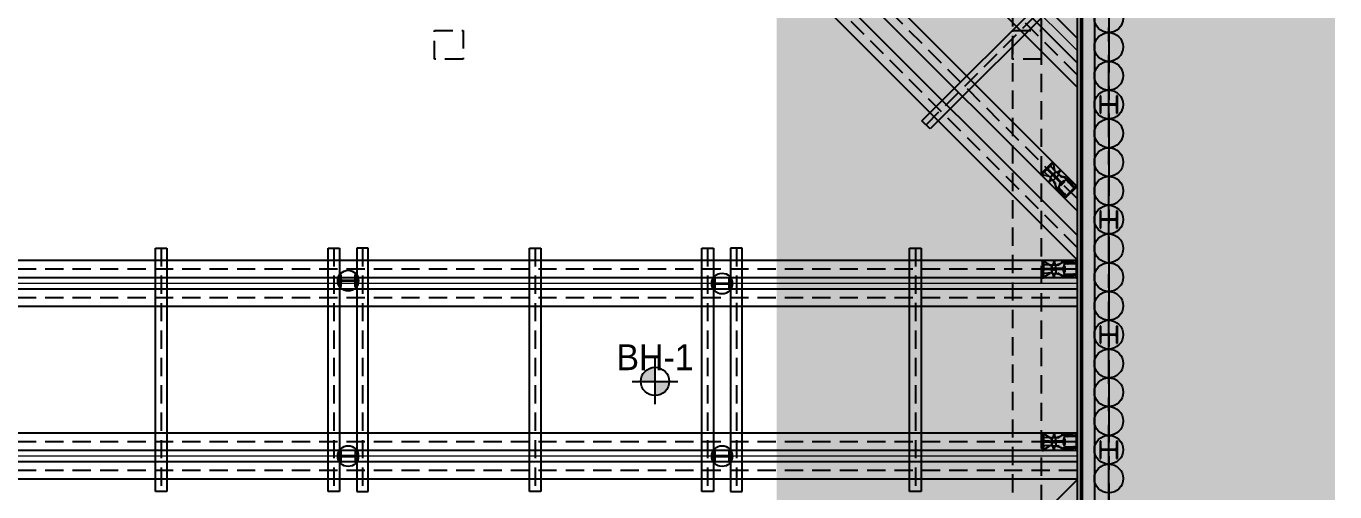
# Model space of a CAD drawing. Header units: millimetres. Extents: x 1073475 to 2890243, y -1340830 to -367733.
# Drawn here: x 2309744 to 2313729, y -379747 to -378330 of the extents above; entities that cross this region are included whole.
import ezdxf
from ezdxf.enums import TextEntityAlignment as Align

# ---------------------------------------------------------------- set-up
doc = ezdxf.new("R2010")
doc.units = ezdxf.units.MM
doc.header["$LTSCALE"] = 50
for name, pattern in [('CENTER2', [28.575, 19.05, -3.175, 3.175, -3.175]), ('DASHED2', [9.525, 6.35, -3.175]), ('HIDDEN', [9.525, 6.35, -3.175]), ('PHANTOM', [63.5, 31.75, -6.35, 6.35, -6.35, 6.35, -6.35])]:
    doc.linetypes.add(name, pattern=pattern)
doc.layers.add('_0', color=7, linetype='Continuous', lineweight=0)
for name, color, linetype in [('CEN', 1, 'CENTER2'), ('CIP', 1, 'Continuous'), ('H-BEAM', 5, 'Continuous'), ('H-BEAM-상부', 173, 'Continuous'), ('HPILE-300x200', 3, 'Continuous'), ('POST PILE', 6, 'Continuous'), ('ST-CEN', 1, 'HIDDEN'), ('ST-CEN(상부 H-BEAM)', 1, 'HIDDEN'), ('ST-CEN(하부 H-BEAM)', 1, 'HIDDEN'), ('STRUT', 3, 'Continuous'), ('WALE-1', 3, 'Continuous'), ('건축', 233, 'HIDDEN'), ('대지경계선', 6, 'PHANTOM'), ('유압JACK', 2, 'Continuous'), ('주상도', 7, 'Continuous'), ('현황레벨', 7, 'Continuous')]:
    doc.layers.add(name, color=color, linetype=linetype)
doc.styles.add('돋움', font='')
doc.styles.get('돋움').set_extended_font_data('Dotum')

# ---------------------------------------------------------------- blocks, each defined once
blk = doc.blocks.new('계측평면')
at = {"layer": '대지경계선', "const_width": 60}
blk.add_lwpolyline([(-5833, -5158), (-176, 499), (26245, 499), (26245, -35090), (1238, -35090), (-5833, -28019), (-5833, -5158)], dxfattribs=at)
blk = doc.blocks.new('A$C59AB4A79')
at = {"layer": '주상도'}
h = blk.add_hatch(color=251, dxfattribs=at)
h.paths.add_polyline_path([(6285, -12906, 0.414214), (6039, -13152), (6285, -13152)])
h.paths.add_polyline_path([(6285, -13152), (6285, -13399, 0.414214), (6532, -13152)])
at = {"layer": '_0', "color": 251}
for p, q in [((13623, -7400), (2373, 3850)), ((13623, -11450), (-17350, -11450)), ((13623, -14450), (-17350, -14450))]:
    blk.add_line(p, q, dxfattribs=at)
at = {"layer": 'CEN', "color": 251, "ltscale": 1.5}
for p, q in [((14173, 4361), (14173, -30250)), ((14173, -30339), (14173, 4361))]:
    blk.add_line(p, q, dxfattribs=at)
at = {"layer": 'CIP', "color": 251}
for centre in [(14173, -6839), (14173, -7339), (14173, -7839), (14173, -8339), (14173, -8839), (14173, -9339), (14173, -9839), (14173, -10339), (14173, -10839), (14173, -11339), (14173, -11839), (14173, -12339), (14173, -12839), (14173, -13339), (14173, -13839), (14173, -14339), (14173, -14839)]:
    blk.add_circle(centre, 250, dxfattribs=at)
at = {"layer": 'H-BEAM', "color": 251}
for p, q in [((600, -15064), (600, -10836)), ((600, -10836), (800, -10836)), ((800, -10836), (800, -15064)), ((1100, -10836), (1100, -15064)), ((1300, -10836), (1100, -10836)), ((1300, -15064), (1300, -10836)), ((7100, -15064), (7100, -10836)), ((7100, -10836), (7300, -10836)), ((7300, -10836), (7300, -15064)), ((7600, -10836), (7600, -15064)), ((7800, -10836), (7600, -10836)), ((7800, -15064), (7800, -10836)), ((800, -15064), (600, -15064)), ((1100, -15064), (1300, -15064)), ((7300, -15064), (7100, -15064)), ((7600, -15064), (7800, -15064))]:
    blk.add_line(p, q, dxfattribs=at)
at = {"layer": 'H-BEAM-상부', "color": 251}
for p, q in [((10926, -8623), (13346, -6203)), ((13487, -6345), (11068, -8764)), ((11068, -8764), (10926, -8623)), ((-2400, -15064), (-2400, -10836)), ((-2400, -10836), (-2200, -10836)), ((-2200, -10836), (-2200, -15064)), ((4100, -15064), (4100, -10836)), ((4100, -10836), (4300, -10836)), ((4300, -10836), (4300, -15064)), ((10711, -15064), (10711, -10836)), ((10711, -10836), (10911, -10836)), ((10911, -10836), (10911, -15064)), ((-2200, -15064), (-2400, -15064)), ((4300, -15064), (4100, -15064)), ((10911, -15064), (10711, -15064))]:
    blk.add_line(p, q, dxfattribs=at)
at = {"layer": 'HPILE-300x200', "color": 251}
for p, q in [((14037, -8189), (14023, -8189)), ((14023, -8189), (14023, -8489)), ((14037, -8314), (14037, -8189)), ((14323, -8189), (14309, -8189)), ((14309, -8189), (14309, -8314)), ((14323, -8489), (14323, -8189)), ((14323, -8339), (14023, -8339)), ((14037, -8489), (14037, -8363)), ((14289, -8334), (14057, -8334)), ((14057, -8343), (14289, -8343)), ((14309, -8363), (14309, -8489)), ((14023, -8489), (14037, -8489)), ((14309, -8489), (14323, -8489)), ((14037, -10189), (14023, -10189)), ((14023, -10189), (14023, -10489)), ((14037, -10314), (14037, -10189)), ((14323, -10189), (14309, -10189)), ((14309, -10189), (14309, -10314)), ((14323, -10489), (14323, -10189)), ((14323, -10339), (14023, -10339)), ((14037, -10489), (14037, -10363)), ((14289, -10334), (14057, -10334)), ((14057, -10343), (14289, -10343)), ((14309, -10363), (14309, -10489)), ((14023, -10489), (14037, -10489)), ((14309, -10489), (14323, -10489)), ((14037, -12189), (14023, -12189)), ((14023, -12189), (14023, -12489)), ((14037, -12314), (14037, -12189)), ((14323, -12189), (14309, -12189)), ((14309, -12189), (14309, -12314)), ((14323, -12489), (14323, -12189)), ((14323, -12339), (14023, -12339)), ((14023, -12489), (14037, -12489)), ((14037, -12489), (14037, -12363)), ((14289, -12334), (14057, -12334)), ((14057, -12343), (14289, -12343)), ((14309, -12363), (14309, -12489)), ((14309, -12489), (14323, -12489)), ((14037, -14189), (14023, -14189)), ((14023, -14189), (14023, -14489)), ((14037, -14314), (14037, -14189)), ((14323, -14189), (14309, -14189)), ((14309, -14189), (14309, -14314)), ((14323, -14489), (14323, -14189)), ((14323, -14339), (14023, -14339)), ((14023, -14489), (14037, -14489)), ((14037, -14489), (14037, -14363)), ((14289, -14334), (14057, -14334)), ((14057, -14343), (14289, -14343)), ((14309, -14363), (14309, -14489)), ((14309, -14489), (14323, -14489))]:
    blk.add_line(p, q, dxfattribs=at)
for centre, start, end in [((14057, -8314), 180, 270), ((14057, -8363), 90, 180), ((14289, -8314), 270, 0), ((14289, -8363), 0, 90), ((14057, -10314), 180, 270), ((14057, -10363), 90, 180), ((14289, -10314), 270, 0), ((14289, -10363), 0, 90), ((14057, -12314), 180, 270), ((14057, -12363), 90, 180), ((14289, -12314), 270, 0), ((14289, -12363), 0, 90), ((14057, -14314), 180, 270), ((14289, -14314), 270, 0), ((14057, -14363), 90, 180), ((14289, -14363), 0, 90)]:
    blk.add_arc(centre, 20, start, end, dxfattribs=at)
at = {"layer": 'POST PILE', "color": 251}
for p, q in [((1100, -11400), (800, -11400)), ((7600, -11450), (7300, -11450)), ((1100, -14450), (800, -14450)), ((7600, -14450), (7300, -14450))]:
    blk.add_line(p, q, dxfattribs=at)
for points in [[(800, -11300), (825, -11300), (825, -11371, 0.414214), (845, -11391), (1055, -11391, 0.414214), (1075, -11371), (1075, -11300), (1100, -11300), (1100, -11500), (1075, -11500), (1075, -11430, 0.414214), (1055, -11410), (845, -11410, 0.414214), (825, -11430), (825, -11500), (800, -11500)], [(7300, -11350), (7325, -11350), (7325, -11421, 0.414214), (7345, -11441), (7555, -11441, 0.414214), (7575, -11421), (7575, -11350), (7600, -11350), (7600, -11550), (7575, -11550), (7575, -11480, 0.414214), (7555, -11460), (7345, -11460, 0.414214), (7325, -11480), (7325, -11550), (7300, -11550)], [(800, -14350), (825, -14350), (825, -14421, 0.414214), (845, -14441), (1055, -14441, 0.414214), (1075, -14421), (1075, -14350), (1100, -14350), (1100, -14550), (1075, -14550), (1075, -14480, 0.414214), (1055, -14460), (845, -14460, 0.414214), (825, -14480), (825, -14550), (800, -14550)], [(7300, -14350), (7325, -14350), (7325, -14421, 0.414214), (7345, -14441), (7555, -14441, 0.414214), (7575, -14421), (7575, -14350), (7600, -14350), (7600, -14550), (7575, -14550), (7575, -14480, 0.414214), (7555, -14460), (7345, -14460, 0.414214), (7325, -14480), (7325, -14550), (7300, -14550)]]:
    blk.add_lwpolyline(points, format="xyb", close=True, dxfattribs=at)
for centre in [(950, -11400), (7450, -11450), (950, -14450), (7450, -14450)]:
    blk.add_circle(centre, 180, dxfattribs=at)
at = {"layer": 'ST-CEN', "color": 251}
for p, q in [((13623, -10824), (-1051, 3850)), ((13623, -9975), (-203, 3850)), ((13623, -7824), (1949, 3850)), ((13623, -11200), (-17350, -11200)), ((13623, -11700), (-17350, -11700)), ((13623, -14200), (-17350, -14200)), ((13623, -14700), (-17350, -14700))]:
    blk.add_line(p, q, dxfattribs=at)
at = {"layer": 'ST-CEN(상부 H-BEAM)', "color": 251}
for p, q in [((10997, -8693), (13416, -6274)), ((-2300, -10836), (-2300, -15064)), ((4200, -10836), (4200, -15064)), ((10811, -10836), (10811, -15064))]:
    blk.add_line(p, q, dxfattribs=at)
at = {"layer": 'ST-CEN(하부 H-BEAM)', "color": 251}
for p, q in [((700, -10836), (700, -15064)), ((1200, -10836), (1200, -15064)), ((7200, -10836), (7200, -15064)), ((7700, -10836), (7700, -15064))]:
    blk.add_line(p, q, dxfattribs=at)
at = {"layer": 'STRUT', "color": 251}
for p, q in [((13623, -11036), (-1263, 3850)), ((13623, -10612), (-839, 3850)), ((13623, -10188), (-415, 3850)), ((13623, -9763), (9, 3850)), ((13623, -8036), (1737, 3850)), ((13623, -7612), (2161, 3850)), ((13623, -7188), (2585, 3850)), ((13623, -11050), (-17350, -11050)), ((13623, -11350), (-17350, -11350)), ((13623, -11550), (-17350, -11550)), ((13623, -11850), (-17350, -11850)), ((13623, -14050), (-17350, -14050)), ((13623, -14350), (-17350, -14350)), ((13623, -14550), (-17350, -14550)), ((13623, -14850), (-17350, -14850)), ((13623, -14864), (-1263, -29750))]:
    blk.add_line(p, q, dxfattribs=at)
at = {"layer": 'WALE-1', "color": 251}
for p, q in [((13923, 4150), (13923, -30050)), ((13623, 3850), (13623, -29750))]:
    blk.add_line(p, q, dxfattribs=at)
at = {"layer": '건축', "color": 251}
for p, q in [((13700, 4849), (13700, -30740)), ((13000, 4100), (13000, -30000)), ((12500, 0), (12500, -23600)), ((2450, -7550), (2450, -7050)), ((2450, -7050), (2950, -7050)), ((2950, -7050), (2950, -7550)), ((12500, -7550), (12500, -7050)), ((12500, -7050), (13000, -7050)), ((13000, -7050), (13000, -7550)), ((2950, -7550), (2450, -7550)), ((13000, -7550), (12500, -7550))]:
    blk.add_line(p, q, dxfattribs=at)
at = {"layer": '대지경계선'}
blk.add_line((13700, 4849), (13700, -30740), dxfattribs=at)
at = {"layer": '유압JACK', "color": 251}
for p, q in [((13198, -9339), (12986, -9551)), ((12986, -9551), (13198, -9339)), ((12986, -9551), (12995, -9560)), ((13003, -9560), (13113, -9450)), ((13003, -9560), (13088, -9475)), ((13003, -9560), (13043, -9520)), ((13151, -9599), (13063, -9520)), ((13208, -9355), (13105, -9458)), ((13172, -9536), (13109, -9475)), ((13183, -9525), (13122, -9461)), ((13208, -9355), (13123, -9440)), ((13242, -9516), (13163, -9595)), ((13246, -9504), (13167, -9416)), ((13208, -9355), (13168, -9395)), ((13246, -9520), (13168, -9599)), ((13198, -9339), (13208, -9348)), ((13203, -9555), (13246, -9512)), ((13205, -9358), (13232, -9488)), ((13207, -9560), (13255, -9511)), ((13240, -9518), (13244, -9523)), ((13242, -9516), (13246, -9520)), ((13261, -9511), (13263, -9513)), ((13263, -9513), (13305, -9555)), ((13318, -9484), (13283, -9514)), ((13332, -9498), (13302, -9533)), ((13303, -9553), (13305, -9555)), ((13304, -9554), (13305, -9555)), ((13005, -9558), (13135, -9585)), ((13131, -9671), (13161, -9636)), ((13145, -9685), (13180, -9655)), ((13207, -9560), (13158, -9608)), ((13158, -9614), (13160, -9615)), ((13203, -9555), (13159, -9599)), ((13160, -9615), (13202, -9658)), ((13163, -9595), (13168, -9599)), ((13166, -9592), (13170, -9597)), ((13201, -9656), (13202, -9658)), ((13202, -9657), (13202, -9658)), ((13268, -9597), (13205, -9660)), ((13205, -9660), (13234, -9689)), ((13256, -9609), (13208, -9658)), ((13209, -9664), (13240, -9728)), ((13240, -9706), (13240, -9724)), ((13335, -9701), (13255, -9621)), ((13256, -9609), (13305, -9561)), ((13416, -9924), (13266, -9775)), ((13268, -9597), (13308, -9558)), ((13348, -9688), (13268, -9608)), ((13282, -9622), (13269, -9634)), ((13308, -9558), (13336, -9587)), ((13311, -9561), (13375, -9593)), ((13314, -9741), (13320, -9747)), ((13315, -9738), (13322, -9744)), ((13398, -9669), (13316, -9750)), ((13316, -9750), (13320, -9754)), ((13401, -9672), (13320, -9754)), ((13324, -9743), (13320, -9747)), ((13323, -9743), (13327, -9747)), ((13394, -9673), (13324, -9743)), ((13324, -9743), (13327, -9746)), ((13324, -9743), (13327, -9746)), ((13340, -9680), (13327, -9693)), ((13329, -9745), (13327, -9746)), ((13394, -9680), (13329, -9745)), ((13329, -9745), (13331, -9747)), ((13331, -9747), (13329, -9748)), ((13329, -9748), (13333, -9752)), ((13396, -9682), (13331, -9747)), ((13399, -9686), (13333, -9752)), ((13354, -9593), (13371, -9593)), ((13385, -9668), (13392, -9675)), ((13388, -9667), (13394, -9673)), ((13390, -9676), (13394, -9679)), ((13390, -9676), (13394, -9680)), ((13392, -9681), (13394, -9683)), ((13396, -9682), (13399, -9686)), ((13398, -9669), (13401, -9672)), ((13623, -9763), (13411, -9975)), ((13571, -9768), (13422, -9619)), ((13614, -9754), (13439, -9616)), ((13568, -9788), (13442, -9662)), ((13464, -9684), (13461, -9687)), ((13461, -9687), (13472, -9698)), ((13475, -9695), (13472, -9698)), ((13539, -9758), (13536, -9761)), ((13546, -9772), (13536, -9761)), ((13549, -9769), (13546, -9772)), ((13606, -9754), (13592, -9768)), ((13614, -9754), (13623, -9763)), ((13401, -9966), (13263, -9791)), ((13435, -9921), (13309, -9795)), ((13331, -9817), (13334, -9814)), ((13334, -9814), (13345, -9825)), ((13342, -9828), (13345, -9825)), ((13401, -9959), (13416, -9945)), ((13401, -9966), (13411, -9975)), ((13406, -9891), (13408, -9888)), ((13419, -9899), (13408, -9888)), ((13416, -9902), (13419, -9899)), ((13568, -9792), (13440, -9921)), ((13023, -11050), (13036, -11050)), ((13023, -11050), (13023, -11350)), ((13023, -11350), (13023, -11050)), ((13041, -11055), (13041, -11112)), ((13041, -11055), (13041, -11200)), ((13041, -11055), (13041, -11175)), ((13041, -11059), (13152, -11132)), ((13173, -11133), (13055, -11127)), ((13179, -11200), (13179, -11139)), ((13179, -11145), (13185, -11145)), ((13179, -11145), (13179, -11255)), ((13179, -11148), (13185, -11148)), ((13185, -11200), (13185, -11132)), ((13185, -11145), (13185, -11255)), ((13189, -11128), (13191, -11128)), ((13191, -11128), (13251, -11128)), ((13210, -11068), (13206, -11114)), ((13230, -11068), (13234, -11114)), ((13248, -11128), (13251, -11128)), ((13250, -11128), (13251, -11128)), ((13255, -11184), (13255, -11128)), ((13255, -11128), (13295, -11128)), ((13255, -11200), (13255, -11132)), ((13260, -11128), (13327, -11104)), ((13312, -11120), (13324, -11107)), ((13590, -11090), (13379, -11090)), ((13610, -11050), (13388, -11076)), ((13388, -11148), (13397, -11148)), ((13397, -11142), (13402, -11142)), ((13397, -11142), (13397, -11257)), ((13397, -11148), (13397, -11247)), ((13402, -11142), (13402, -11257)), ((13602, -11106), (13423, -11106)), ((13455, -11106), (13455, -11110)), ((13455, -11110), (13470, -11110)), ((13470, -11106), (13470, -11110)), ((13560, -11106), (13560, -11110)), ((13575, -11110), (13560, -11110)), ((13575, -11106), (13575, -11110)), ((13605, -11055), (13605, -11075)), ((13605, -11109), (13605, -11291)), ((13610, -11050), (13623, -11050)), ((13623, -11050), (13623, -11350)), ((13023, -11350), (13036, -11350)), ((13041, -11345), (13041, -11189)), ((13041, -11345), (13041, -11225)), ((13041, -11341), (13152, -11268)), ((13041, -11345), (13041, -11288)), ((13143, -11192), (13055, -11190)), ((13143, -11208), (13055, -11210)), ((13173, -11267), (13055, -11273)), ((13179, -11200), (13179, -11261)), ((13179, -11252), (13185, -11252)), ((13179, -11255), (13185, -11255)), ((13185, -11200), (13185, -11269)), ((13189, -11273), (13191, -11273)), ((13191, -11273), (13251, -11273)), ((13210, -11333), (13206, -11286)), ((13230, -11333), (13234, -11286)), ((13248, -11273), (13251, -11273)), ((13250, -11273), (13251, -11273)), ((13255, -11184), (13255, -11273)), ((13255, -11200), (13255, -11269)), ((13255, -11273), (13295, -11273)), ((13260, -11273), (13327, -11296)), ((13375, -11191), (13262, -11191)), ((13375, -11209), (13262, -11209)), ((13281, -11191), (13281, -11209)), ((13312, -11280), (13324, -11293)), ((13364, -11191), (13364, -11209)), ((13590, -11310), (13379, -11310)), ((13388, -11151), (13397, -11151)), ((13388, -11249), (13397, -11249)), ((13388, -11252), (13397, -11252)), ((13610, -11350), (13388, -11324)), ((13397, -11152), (13402, -11152)), ((13397, -11153), (13402, -11153)), ((13397, -11247), (13402, -11247)), ((13397, -11247), (13402, -11247)), ((13397, -11247), (13402, -11247)), ((13397, -11247), (13397, -11252)), ((13397, -11257), (13402, -11257)), ((13402, -11153), (13402, -11245)), ((13402, -11155), (13405, -11155)), ((13402, -11245), (13402, -11247)), ((13402, -11245), (13405, -11245)), ((13405, -11153), (13410, -11153)), ((13405, -11153), (13405, -11245)), ((13405, -11245), (13405, -11247)), ((13405, -11247), (13410, -11247)), ((13410, -11153), (13410, -11247)), ((13602, -11294), (13423, -11294)), ((13455, -11290), (13470, -11290)), ((13455, -11294), (13455, -11290)), ((13470, -11294), (13470, -11290)), ((13560, -11294), (13560, -11290)), ((13575, -11290), (13560, -11290)), ((13575, -11294), (13575, -11290)), ((13605, -11345), (13605, -11325)), ((13610, -11350), (13623, -11350)), ((13023, -14050), (13036, -14050)), ((13023, -14050), (13023, -14350)), ((13023, -14350), (13023, -14050)), ((13041, -14055), (13041, -14112)), ((13041, -14055), (13041, -14200)), ((13041, -14055), (13041, -14175)), ((13041, -14059), (13152, -14132)), ((13210, -14068), (13206, -14114)), ((13230, -14068), (13234, -14114)), ((13260, -14128), (13327, -14104)), ((13590, -14090), (13379, -14090)), ((13610, -14050), (13388, -14076)), ((13605, -14055), (13605, -14075)), ((13610, -14050), (13623, -14050)), ((13623, -14050), (13623, -14350)), ((13041, -14345), (13041, -14189)), ((13041, -14345), (13041, -14225)), ((13041, -14341), (13152, -14268)), ((13041, -14345), (13041, -14288)), ((13173, -14133), (13055, -14127)), ((13143, -14192), (13055, -14190)), ((13143, -14208), (13055, -14210)), ((13173, -14267), (13055, -14273)), ((13179, -14200), (13179, -14139)), ((13179, -14145), (13185, -14145)), ((13179, -14145), (13179, -14255)), ((13179, -14148), (13185, -14148)), ((13179, -14200), (13179, -14261)), ((13179, -14252), (13185, -14252)), ((13179, -14255), (13185, -14255)), ((13185, -14200), (13185, -14132)), ((13185, -14145), (13185, -14255)), ((13185, -14200), (13185, -14269)), ((13189, -14128), (13191, -14128)), ((13189, -14273), (13191, -14273)), ((13191, -14128), (13251, -14128)), ((13191, -14273), (13251, -14273)), ((13210, -14333), (13206, -14286)), ((13230, -14333), (13234, -14286)), ((13248, -14128), (13251, -14128)), ((13248, -14273), (13251, -14273)), ((13250, -14128), (13251, -14128)), ((13250, -14273), (13251, -14273)), ((13255, -14184), (13255, -14128)), ((13255, -14128), (13295, -14128)), ((13255, -14200), (13255, -14132)), ((13255, -14184), (13255, -14273)), ((13255, -14200), (13255, -14269)), ((13255, -14273), (13295, -14273)), ((13260, -14273), (13327, -14296)), ((13375, -14191), (13262, -14191)), ((13375, -14209), (13262, -14209)), ((13281, -14191), (13281, -14209)), ((13312, -14120), (13324, -14107)), ((13312, -14280), (13324, -14293)), ((13364, -14191), (13364, -14209)), ((13590, -14310), (13379, -14310)), ((13388, -14148), (13397, -14148)), ((13388, -14151), (13397, -14151)), ((13388, -14249), (13397, -14249)), ((13388, -14252), (13397, -14252)), ((13610, -14350), (13388, -14324)), ((13397, -14142), (13402, -14142)), ((13397, -14142), (13397, -14257)), ((13397, -14148), (13397, -14247)), ((13397, -14152), (13402, -14152)), ((13397, -14153), (13402, -14153)), ((13397, -14247), (13402, -14247)), ((13397, -14247), (13402, -14247)), ((13397, -14247), (13402, -14247)), ((13397, -14247), (13397, -14252)), ((13397, -14257), (13402, -14257)), ((13402, -14142), (13402, -14257)), ((13402, -14153), (13402, -14245)), ((13402, -14155), (13405, -14155)), ((13402, -14245), (13402, -14247)), ((13402, -14245), (13405, -14245)), ((13405, -14153), (13410, -14153)), ((13405, -14153), (13405, -14245)), ((13405, -14245), (13405, -14247)), ((13405, -14247), (13410, -14247)), ((13410, -14153), (13410, -14247)), ((13602, -14106), (13423, -14106)), ((13602, -14294), (13423, -14294)), ((13455, -14106), (13455, -14110)), ((13455, -14110), (13470, -14110)), ((13455, -14290), (13470, -14290)), ((13455, -14294), (13455, -14290)), ((13470, -14106), (13470, -14110)), ((13470, -14294), (13470, -14290)), ((13560, -14106), (13560, -14110)), ((13575, -14110), (13560, -14110)), ((13560, -14294), (13560, -14290)), ((13575, -14290), (13560, -14290)), ((13575, -14106), (13575, -14110)), ((13575, -14294), (13575, -14290)), ((13605, -14109), (13605, -14291)), ((13605, -14345), (13605, -14325)), ((13023, -14350), (13036, -14350)), ((13610, -14350), (13623, -14350))]:
    blk.add_line(p, q, dxfattribs=at)
for centre, radius, start, end in [((13053, -9531), 15, 48, 135), ((13098, -9486), 15, 46.2674, 135), ((13133, -9451), 15, 135, 223.7326), ((13178, -9406), 15, 135, 222), ((13165, -9543), 10, 315, 46.2674), ((13190, -9518), 10, 223.7326, 315), ((13204, -9352), 5, 315, 45), ((13242, -9508), 6, 315, 42), ((13258, -9514), 4, 45, 135), ((13273, -9502), 15, 225, 310.2364), ((13314, -9543), 15, 139.7636, 225), ((13302, -9558), 4, 315, 45), ((13325, -9491), 10, 315, 135), ((12999, -9557), 5, 225, 315), ((13138, -9678), 10, 135, 315), ((13155, -9595), 6, 228, 315), ((13161, -9611), 4, 135, 225), ((13149, -9626), 15, 319.7636, 45), ((13190, -9667), 15, 45, 130.2364), ((13205, -9655), 4, 225, 315), ((13232, -9584), 15, 135, 315), ((13232, -9584), 15, 315, 135), ((13232, -9584), 10, 135, 315), ((13232, -9584), 10, 315, 135), ((13220, -9703), 20, 0.3602, 45), ((13350, -9702), 110, 180.3602, 225), ((13350, -9724), 110, 180, 217.9969), ((13250, -9626), 7.5, 45, 135), ((13273, -9603), 7.5, 135, 225), ((13327, -9777), 25, 164.7623, 225), ((13461, -9814), 164, 135, 164.7623), ((13332, -9704), 5, 319.7518, 45), ((13351, -9572), 20, 225, 269.6398), ((13461, -9814), 164, 105.2377, 135), ((13352, -9685), 5, 225, 310.2482), ((13350, -9702), 110, 45, 89.6398), ((13371, -9703), 110, 52.0031, 90), ((13424, -9680), 25, 45, 105.2377), ((13582, -9758), 15, 225, 315), ((13610, -9758), 5, 45, 135), ((13405, -9963), 5, 135, 225), ((13405, -9934), 15, 315, 45), ((13437, -9919), 3, 225, 315), ((13566, -9790), 3, 315, 45), ((13036, -11055), 5, 0, 90), ((13056, -11112), 15, 180, 267), ((13173, -11139), 6, 0, 87), ((13189, -11132), 4, 90, 180), ((13191, -11113), 15, 270, 355.2364), ((13220, -11068), 10, 0, 180), ((13248, -11113), 15, 184.7636, 270), ((13251, -11132), 4, 0, 90), ((13295, -11108), 20, 270, 314.6398), ((13387, -11200), 110, 90, 134.6398), ((13402, -11185), 110, 97.0031, 135), ((13544, -11200), 164, 150.2377, 180), ((13423, -11131), 25, 90, 150.2377), ((13590, -11075), 15, 270, 0), ((13602, -11109), 3, 0, 90), ((13610, -11055), 5, 90, 180), ((13036, -11345), 5, 270, 0), ((13056, -11175), 15, 180, 268.7326), ((13056, -11225), 15, 91.2674, 180), ((13056, -11288), 15, 93, 180), ((13144, -11182), 10, 268.7326, 0), ((13144, -11218), 10, 0, 91.2674), ((13173, -11261), 6, 273, 0), ((13189, -11269), 4, 180, 270), ((13191, -11288), 15, 4.7636, 90), ((13220, -11200), 15, 0, 180), ((13220, -11200), 15, 180, 0), ((13220, -11200), 10, 0, 180), ((13220, -11200), 10, 180, 0), ((13220, -11333), 10, 180, 0), ((13248, -11288), 15, 90, 175.2364), ((13251, -11269), 4, 270, 0), ((13262, -11184), 7.5, 180, 270), ((13262, -11217), 7.5, 90, 180), ((13295, -11293), 20, 45.3602, 90), ((13387, -11200), 110, 225.3602, 270), ((13402, -11215), 110, 225, 262.9969), ((13375, -11186), 5, 270, 355.2482), ((13375, -11214), 5, 4.7518, 90), ((13544, -11200), 164, 180, 209.7623), ((13423, -11269), 25, 209.7623, 270), ((13590, -11325), 15, 0, 90), ((13602, -11291), 3, 270, 0), ((13610, -11345), 5, 180, 270), ((13036, -14055), 5, 0, 90), ((13220, -14068), 10, 0, 180), ((13387, -14200), 110, 90, 134.6398), ((13402, -14185), 110, 97.0031, 135), ((13590, -14075), 15, 270, 0), ((13610, -14055), 5, 90, 180), ((13056, -14112), 15, 180, 267), ((13056, -14175), 15, 180, 268.7326), ((13056, -14225), 15, 91.2674, 180), ((13056, -14288), 15, 93, 180), ((13144, -14182), 10, 268.7326, 0), ((13144, -14218), 10, 0, 91.2674), ((13173, -14139), 6, 0, 87), ((13173, -14261), 6, 273, 0), ((13189, -14132), 4, 90, 180), ((13189, -14269), 4, 180, 270), ((13191, -14113), 15, 270, 355.2364), ((13191, -14288), 15, 4.7636, 90), ((13220, -14200), 15, 0, 180), ((13220, -14200), 15, 180, 0), ((13220, -14200), 10, 0, 180), ((13220, -14200), 10, 180, 0), ((13220, -14333), 10, 180, 0), ((13248, -14113), 15, 184.7636, 270), ((13248, -14288), 15, 90, 175.2364), ((13251, -14132), 4, 0, 90), ((13251, -14269), 4, 270, 0), ((13262, -14184), 7.5, 180, 270), ((13262, -14217), 7.5, 90, 180), ((13295, -14108), 20, 270, 314.6398), ((13295, -14293), 20, 45.3602, 90), ((13387, -14200), 110, 225.3602, 270), ((13402, -14215), 110, 225, 262.9969), ((13375, -14186), 5, 270, 355.2482), ((13375, -14214), 5, 4.7518, 90), ((13544, -14200), 164, 150.2377, 180), ((13544, -14200), 164, 180, 209.7623), ((13423, -14131), 25, 90, 150.2377), ((13423, -14269), 25, 209.7623, 270), ((13590, -14325), 15, 0, 90), ((13602, -14109), 3, 0, 90), ((13602, -14291), 3, 270, 0), ((13036, -14345), 5, 270, 0), ((13610, -14345), 5, 180, 270)]:
    blk.add_arc(centre, radius, start, end, dxfattribs=at)
at = {"layer": '주상도', "color": 251}
for p, q in [((6285, -13549), (6285, -12755)), ((5889, -13152), (6682, -13152))]:
    blk.add_line(p, q, dxfattribs=at)
blk.add_circle((6285, -13152), 246, dxfattribs=at)
at = {"layer": '주상도', "color": 251, "style": '돋움'}
blk.add_text('BH-1', height=450, dxfattribs=at).set_placement((6285, -12731), align=Align.MIDDLE_CENTER)

msp = doc.modelspace()

# ---------------------------------------------------------------- hatches: boundary and pattern name
at = {"layer": '현황레벨'}
msp.add_hatch(color=253, dxfattribs=at).paths.add_polyline_path([(2306375.5, -377274.1), (2308053.9, -375595.8), (2313628.7, -375595.8), (2313628.7, -383150.8), (2312128.7, -383150.8), (2312128.7, -377095.8), (2308675.2, -377095.8), (2307436.2, -378334.8)])

# ---------------------------------------------------------------- linework, layer by layer
at = {"color": 250, "linetype": 'DASHED2', "ltscale": 1.6, "const_width": 200, "elevation": 0}
msp.add_lwpolyline([(2306375.5, -377274.1), (2308053.9, -375595.8), (2313628.7, -375595.8), (2313628.7, -383150.8), (2312128.7, -383150.8), (2312128.7, -377095.8), (2308675.2, -377095.8), (2307436.2, -378334.8)], close=True, dxfattribs=at)

# ---------------------------------------------------------------- block references
at = {"ltscale": 0.2, "xscale": 0.1751524569241688, "yscale": 0.1751524569241688, "zscale": 0.1751524569241688, "rotation": 0.000612302615251796}
msp.add_blockref('A$C59AB4A79', (2310557.8, -377107.7, 0), dxfattribs=at)
at = {"xscale": 0.175, "yscale": 0.175, "zscale": 0.175}
msp.add_blockref('계측평면', (2308364.5, -376345.8, 0), dxfattribs=at)

doc.saveas('drawing.dxf')
